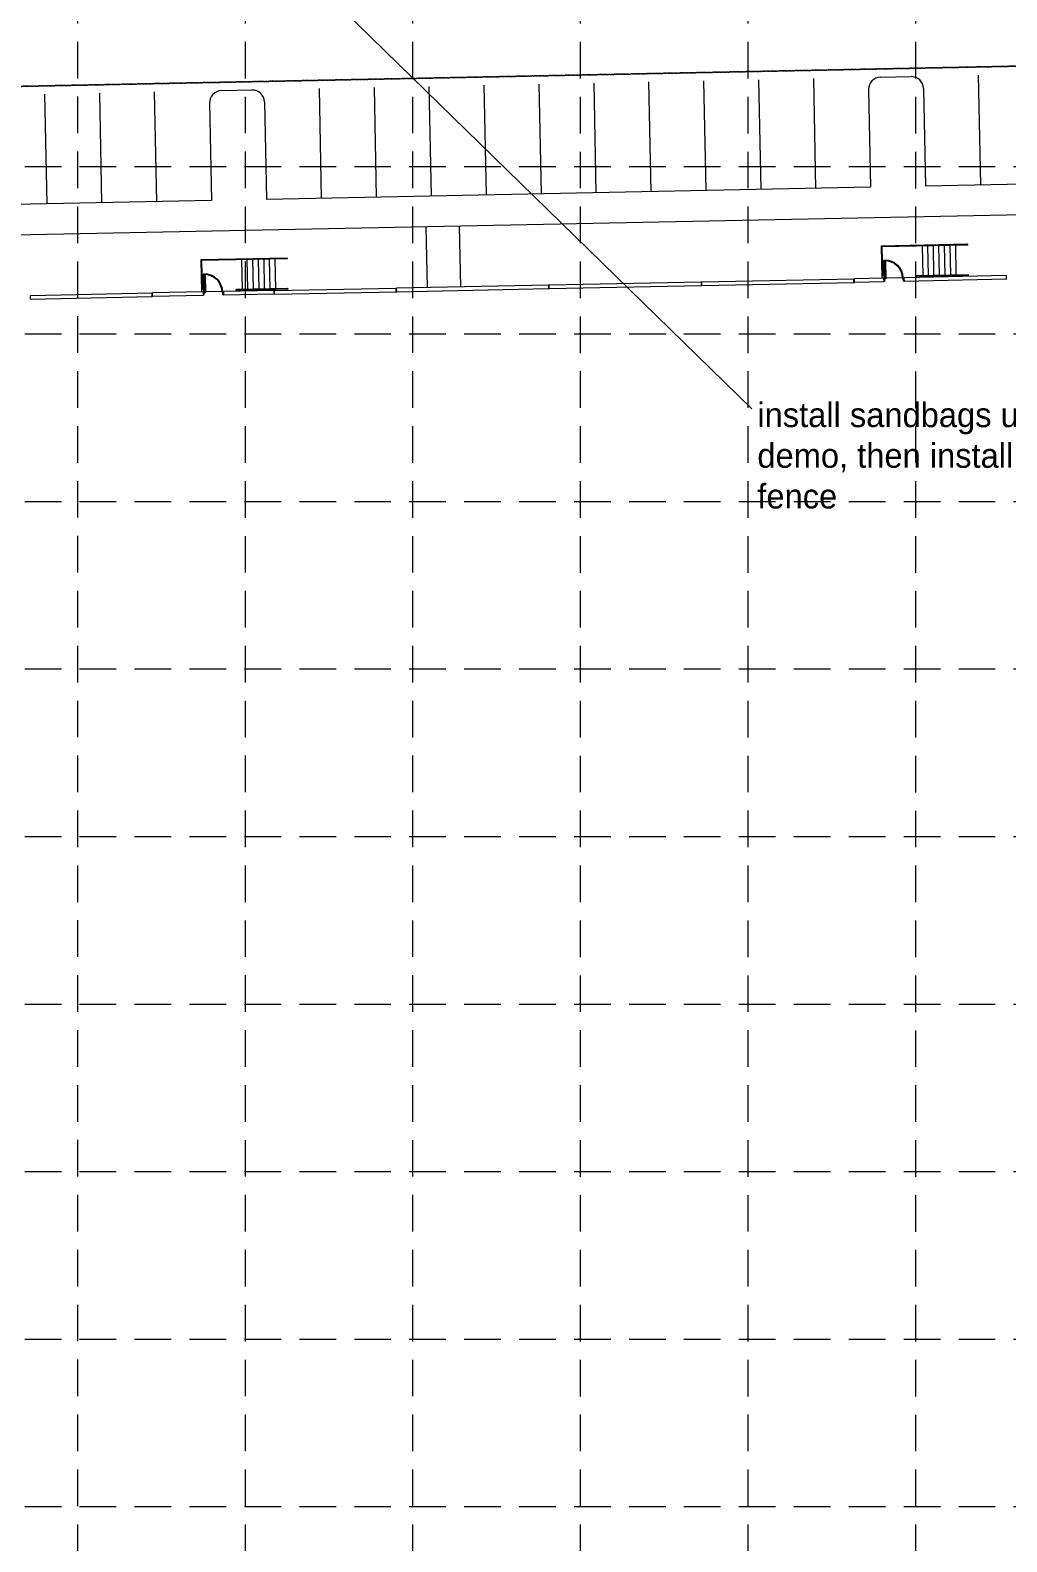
# Model space of a CAD drawing. Extents: x 2140663 to 2528301, y 336313 to 7007653.
# Drawn here: x 2527742.9 to 2527902.8, y 7007097.1 to 7007344.8 of the extents above; entities that cross this region are included whole.
import ezdxf

# ---------------------------------------------------------------- set-up
doc = ezdxf.new("R2010")
doc.units = 0
doc.header["$MEASUREMENT"] = 0
doc.linetypes.add('HIDDEN', pattern=[0.375, 0.25, -0.125])
doc.linetypes.add('xdrc002pt$0$HIDDEN2', pattern=[0.1875, 0.125, -0.0625])
for name, color, linetype in [('GRID', 254, 'HIDDEN'), ('LIMITS OF DISTURBANCE', 1, 'HIDDEN'), ('SANDBAGS', 250, 'HIDDEN'), ('xdrc002ar$0$BASE1$0$ADO', 8, 'Continuous'), ('xdrc002ar$0$BASE1$0$AFLHR', 7, 'Continuous'), ('xdrc002ar$0$BASE1$0$awa', 7, 'Continuous'), ('xdrc002ar$0$l-walk-n', 11, 'Continuous'), ('xdrc002ar$0$xdrc002ar$0$C-PKNG-FACE-N', 1, 'Continuous'), ('xdrc002ar$0$xdrc002ar$0$C-PKNG-STRP-N', 6, 'Continuous'), ('xdrc002ar$0$XR3$0$BASE1$0$ADO', 3, 'Continuous'), ('xdrc002ar$0$XR3$0$BASE1$0$AFLHR', 2, 'Continuous'), ('xdrc002ar$0$XR3$0$BASE1$0$AFLST', 2, 'Continuous'), ('xdrc002ar$0$XR3$0$BASE1$0$awa', 4, 'Continuous'), ('xdrc002pt$0$V-ESMT-ACCS-N', 2, 'xdrc002pt$0$HIDDEN2')]:
    doc.layers.add(name, color=color, linetype=linetype)
doc.styles.add('LOGO', font='', dxfattribs={"height": 0.15})
doc.styles.get('LOGO').set_extended_font_data('Rockwell')

# ---------------------------------------------------------------- blocks, each defined once
blk = doc.blocks.new('xdrc002ar$0$XR3$0$A$C52BE69D6')
at = {"layer": 'xdrc002ar$0$XR3$0$BASE1$0$awa', "lineweight": 0}
for p, q in [((0, 299.2), (6.5, 299.2)), ((0, 299.2), (0, 0)), ((6.5, 299.2), (7.3, 298.5)), ((7.3, 298.5), (7.3, 0.7)), ((6.5, 0), (7.3, 0.7)), ((0, 0), (6.5, 0))]:
    blk.add_line(p, q, dxfattribs=at)
blk = doc.blocks.new('xdrc002ar$0$XR3$0$A$C291401F9')
at = {"layer": 'xdrc002ar$0$XR3$0$BASE1$0$awa', "lineweight": 0}
for p, q in [((0, 239.2), (6.5, 239.2)), ((0, 239.2), (0, 0)), ((6.5, 239.2), (7.3, 238.5)), ((7.3, 238.5), (7.3, 0.7)), ((6.5, 0), (7.3, 0.7)), ((6.5, 0), (7.3, 0.7)), ((0, 0), (6.5, 0)), ((0, 0), (6.5, 0))]:
    blk.add_line(p, q, dxfattribs=at)
blk = doc.blocks.new('xdrc002ar$0$XR3$0$BASE1$0$36D')
at = {"layer": 'xdrc002ar$0$XR3$0$BASE1$0$ADO'}
blk.add_lwpolyline([(-1.75, 0), (0, 0), (0, -36), (-1.75, -36)], close=True, dxfattribs=at)
blk.add_arc((0, 0), 36, 180, 270, dxfattribs=at)
blk = doc.blocks.new('xdrc002ar$0$A$C52BE69D6')
at = {"layer": 'xdrc002ar$0$BASE1$0$awa', "lineweight": 0}
for p, q in [((0, 299.2), (6.5, 299.2)), ((0, 299.2), (0, 0)), ((6.5, 299.2), (7.3, 298.5)), ((7.3, 298.5), (7.3, 0.7)), ((6.5, 0), (7.3, 0.7)), ((0, 0), (6.5, 0))]:
    blk.add_line(p, q, dxfattribs=at)
blk = doc.blocks.new('xdrc002ar$0$A$C291401F9')
at = {"layer": 'xdrc002ar$0$BASE1$0$awa', "lineweight": 0}
for p, q in [((0, 239.2), (6.5, 239.2)), ((0, 239.2), (0, 0)), ((6.5, 239.2), (7.3, 238.5)), ((7.3, 238.5), (7.3, 0.7)), ((6.5, 0), (7.3, 0.7)), ((6.5, 0), (7.3, 0.7)), ((0, 0), (6.5, 0)), ((0, 0), (6.5, 0))]:
    blk.add_line(p, q, dxfattribs=at)
blk = doc.blocks.new('xdrc002ar$0$BASE1$0$36D')
at = {"layer": 'xdrc002ar$0$BASE1$0$ADO'}
blk.add_lwpolyline([(-1.75, 0), (0, 0), (0, -36), (-1.75, -36)], close=True, dxfattribs=at)
blk.add_arc((0, 0), 36, 180, 270, dxfattribs=at)

msp = doc.modelspace()

# ---------------------------------------------------------------- linework, layer by layer
at = {"color": 7, "linetype": 'Continuous', "lineweight": 0}
msp.add_line((2527877.8, 7007303.52), (2527877.87, 7007303.52), dxfattribs=at)
msp.add_line((2527877.8, 7007303.52), (2527877.87, 7007303.52), dxfattribs=at)
at = {"layer": 'GRID', "color": 253, "linetype": 'HIDDEN', "lineweight": 0, "ltscale": 24}
for p, q in [((2527750.64, 7006031.96), (2527750.64, 7007624.56)), ((2527778.1, 7006031.95), (2527778.1, 7007624.56)), ((2527805.55, 7006031.95), (2527805.55, 7007624.56)), ((2527833.01, 7006031.94), (2527833.01, 7007624.56)), ((2527860.47, 7006031.94), (2527860.47, 7007624.56)), ((2527887.93, 7006031.93), (2527887.93, 7007624.56)), ((2527228.95, 7007322.53), (2528272.33, 7007322.53)), ((2527228.95, 7007295.07), (2528272.33, 7007295.07)), ((2527228.95, 7007267.62), (2528272.33, 7007267.62)), ((2527228.95, 7007240.16), (2528272.33, 7007240.16)), ((2527228.95, 7007212.7), (2528272.33, 7007212.7)), ((2527228.95, 7007185.24), (2528272.33, 7007185.24)), ((2527228.95, 7007157.79), (2528272.33, 7007157.79)), ((2527228.95, 7007130.33), (2528272.33, 7007130.33)), ((2527228.95, 7007102.87), (2528272.33, 7007102.87))]:
    msp.add_line(p, q, dxfattribs=at)
at = {"layer": 'LIMITS OF DISTURBANCE', "color": 7, "linetype": 'Continuous', "lineweight": 0}
msp.add_line((2527861.06, 7007282.79), (2527679.66, 7007459.88), dxfattribs=at)
at = {"layer": 'xdrc002ar$0$BASE1$0$ADO', "color": 7, "lineweight": 0}
for points in [[(2527882.83, 7007303.72), (2527882.83, 7007304.12), (2527882.66, 7007304.12), (2527882.67, 7007303.72)], [(2527886, 7007303.79), (2527885.99, 7007304.18), (2527885.83, 7007304.18), (2527885.83, 7007303.78)], [(2527771.36, 7007301.46), (2527771.35, 7007301.86), (2527771.18, 7007301.85), (2527771.19, 7007301.46)], [(2527774.52, 7007301.52), (2527774.51, 7007301.92), (2527774.35, 7007301.92), (2527774.36, 7007301.52)]]:
    msp.add_lwpolyline(points, close=True, dxfattribs=at)
at = {"layer": 'xdrc002ar$0$BASE1$0$AFLHR', "color": 7, "lineweight": 0}
for p, q in [((2527882.59, 7007304.22), (2527882.82, 7007304.22)), ((2527886.05, 7007304.29), (2527882.97, 7007304.23)), ((2527771.12, 7007301.95), (2527771.35, 7007301.96)), ((2527774.57, 7007302.03), (2527771.49, 7007301.96))]:
    msp.add_line(p, q, dxfattribs=at)
at = {"layer": 'xdrc002ar$0$BASE1$0$awa', "color": 7, "lineweight": 0}
for p, q in [((2527902.73, 7007304.63), (2527886.05, 7007304.29)), ((2527902.79, 7007304.57), (2527902.73, 7007304.63)), ((2527902.8, 7007304.02), (2527902.79, 7007304.57)), ((2527782.75, 7007302.19), (2527774.57, 7007302.03)), ((2527782.81, 7007302.13), (2527782.75, 7007302.19)), ((2527782.82, 7007301.59), (2527782.81, 7007302.13)), ((2527877.86, 7007304.06), (2527877.92, 7007304.12)), ((2527877.87, 7007303.52), (2527877.86, 7007304.06)), ((2527882.67, 7007303.62), (2527877.87, 7007303.52)), ((2527882.59, 7007304.22), (2527877.92, 7007304.12)), ((2527882.59, 7007304.22), (2527882.66, 7007304.16)), ((2527882.66, 7007304.16), (2527882.67, 7007303.62)), ((2527886.05, 7007304.29), (2527885.99, 7007304.22)), ((2527885.99, 7007304.22), (2527886, 7007303.68)), ((2527902.8, 7007304.02), (2527886, 7007303.68)), ((2527762.88, 7007301.73), (2527762.94, 7007301.79)), ((2527762.89, 7007301.18), (2527762.88, 7007301.73)), ((2527771.19, 7007301.35), (2527762.89, 7007301.18)), ((2527771.12, 7007301.95), (2527762.94, 7007301.79)), ((2527771.12, 7007301.95), (2527771.18, 7007301.89)), ((2527771.18, 7007301.89), (2527771.19, 7007301.35)), ((2527774.57, 7007302.03), (2527774.51, 7007301.96)), ((2527774.51, 7007301.96), (2527774.52, 7007301.42)), ((2527782.82, 7007301.59), (2527774.52, 7007301.42))]:
    msp.add_line(p, q, dxfattribs=at)
at = {"layer": 'xdrc002ar$0$BASE1$0$awa', "color": 7, "linetype": 'Continuous', "lineweight": 0}
for p, q in [((2527882.59, 7007304.22), (2527882.66, 7007304.16)), ((2527882.66, 7007304.16), (2527882.67, 7007303.62)), ((2527886.05, 7007304.29), (2527885.99, 7007304.22)), ((2527885.99, 7007304.22), (2527886, 7007303.68)), ((2527771.12, 7007301.95), (2527771.18, 7007301.89)), ((2527771.18, 7007301.89), (2527771.19, 7007301.35)), ((2527774.57, 7007302.03), (2527774.51, 7007301.96)), ((2527774.51, 7007301.96), (2527774.52, 7007301.42))]:
    msp.add_line(p, q, dxfattribs=at)
at = {"layer": 'xdrc002ar$0$l-walk-n', "color": 7, "lineweight": 0}
for p, q in [((2527807.94, 7007302.7), (2527807.74, 7007312.63)), ((2527813.4, 7007302.81), (2527813.19, 7007312.74))]:
    msp.add_line(p, q, dxfattribs=at)
at = {"layer": 'xdrc002ar$0$xdrc002ar$0$C-PKNG-FACE-N', "color": 7, "lineweight": 0}
for p, q in [((2527882.15, 7007337.14), (2527887.15, 7007337.25)), ((2527774.18, 7007334.95), (2527779.18, 7007335.05)), ((2527880.19, 7007335.1), (2527880.52, 7007319.11)), ((2527889.19, 7007335.29), (2527889.52, 7007319.29)), ((2527772.22, 7007332.91), (2527772.54, 7007316.92)), ((2527781.22, 7007333.09), (2527781.54, 7007317.1)), ((2527998.49, 7007321.5), (2527889.52, 7007319.29)), ((2527880.52, 7007319.11), (2527781.54, 7007317.1)), ((2527984.6, 7007316.22), (2527592.68, 7007308.26)), ((2527772.54, 7007316.92), (2527664.57, 7007314.72))]:
    msp.add_line(p, q, dxfattribs=at)
for centre, start, end in [((2527882.19, 7007335.15), 91.1631, 181.1631), ((2527887.19, 7007335.25), 1.1631, 91.1631), ((2527774.22, 7007332.95), 91.1631, 181.1631), ((2527779.22, 7007333.05), 1.1631, 91.1631)]:
    msp.add_arc(centre, 2, start, end, dxfattribs=at)
at = {"layer": 'xdrc002ar$0$xdrc002ar$0$C-PKNG-STRP-N', "color": 7, "lineweight": 0}
for p, q in [((2527871.16, 7007336.92), (2527871.52, 7007318.93)), ((2527898.15, 7007337.47), (2527898.52, 7007319.48)), ((2527745.18, 7007334.36), (2527745.55, 7007316.37)), ((2527754.18, 7007334.55), (2527754.55, 7007316.55)), ((2527763.18, 7007334.73), (2527763.55, 7007316.73)), ((2527790.17, 7007335.28), (2527790.54, 7007317.28)), ((2527799.17, 7007335.46), (2527799.54, 7007317.46)), ((2527808.17, 7007335.64), (2527808.53, 7007317.65)), ((2527817.17, 7007335.83), (2527817.53, 7007317.83)), ((2527826.17, 7007336.01), (2527826.53, 7007318.01)), ((2527835.16, 7007336.19), (2527835.53, 7007318.19)), ((2527844.16, 7007336.37), (2527844.53, 7007318.38)), ((2527853.16, 7007336.56), (2527853.52, 7007318.56)), ((2527862.16, 7007336.74), (2527862.52, 7007318.74))]:
    msp.add_line(p, q, dxfattribs=at)
at = {"layer": 'xdrc002ar$0$XR3$0$BASE1$0$ADO', "color": 7, "lineweight": 0}
for points in [[(2527882.83, 7007303.72), (2527882.82, 7007304.12), (2527882.66, 7007304.11), (2527882.67, 7007303.72)], [(2527886, 7007303.79), (2527885.99, 7007304.18), (2527885.82, 7007304.18), (2527885.83, 7007303.78)], [(2527771.35, 7007301.46), (2527771.35, 7007301.86), (2527771.18, 7007301.85), (2527771.19, 7007301.46)], [(2527774.52, 7007301.52), (2527774.51, 7007301.92), (2527774.35, 7007301.92), (2527774.35, 7007301.52)]]:
    msp.add_lwpolyline(points, close=True, dxfattribs=at)
at = {"layer": 'xdrc002ar$0$XR3$0$BASE1$0$AFLHR', "color": 7, "lineweight": 0}
for p, q in [((2527896.4, 7007309.77), (2527882.26, 7007309.48)), ((2527896.4, 7007309.64), (2527882.38, 7007309.36)), ((2527784.92, 7007307.51), (2527770.78, 7007307.22)), ((2527770.78, 7007307.22), (2527770.89, 7007301.95)), ((2527784.92, 7007307.38), (2527770.91, 7007307.1)), ((2527770.91, 7007307.1), (2527771, 7007302.35)), ((2527777.49, 7007307.23), (2527777.59, 7007302.36)), ((2527882.26, 7007309.48), (2527882.36, 7007304.21)), ((2527882.38, 7007309.36), (2527882.48, 7007304.61)), ((2527888.97, 7007309.49), (2527889.06, 7007304.62)), ((2527896.5, 7007304.77), (2527888.07, 7007304.6)), ((2527896.5, 7007304.65), (2527888.07, 7007304.47)), ((2527785.02, 7007302.51), (2527776.59, 7007302.34)), ((2527785.03, 7007302.38), (2527776.59, 7007302.21)), ((2527777.59, 7007302.23), (2527777.59, 7007302.09)), ((2527882.59, 7007304.22), (2527882.82, 7007304.22)), ((2527886.05, 7007304.29), (2527882.97, 7007304.23)), ((2527889.07, 7007304.5), (2527889.07, 7007304.35)), ((2527771.11, 7007301.95), (2527771.34, 7007301.96)), ((2527774.57, 7007302.02), (2527771.49, 7007301.96))]:
    msp.add_line(p, q, dxfattribs=at)
for centre, start, end in [((2527896.4, 7007309.71), 271.163, 91.163), ((2527784.92, 7007307.44), 271.163, 91.163), ((2527882.42, 7007304.61), 181.163, 1.163), ((2527888.07, 7007304.54), 91.163, 271.163), ((2527896.5, 7007304.71), 271.163, 91.163), ((2527770.94, 7007302.35), 181.163, 1.163), ((2527776.59, 7007302.27), 91.163, 271.163), ((2527785.02, 7007302.45), 271.163, 91.163)]:
    msp.add_arc(centre, 0.0625, start, end, dxfattribs=at)
at = {"layer": 'xdrc002ar$0$XR3$0$BASE1$0$AFLST', "color": 7, "lineweight": 0}
for p, q in [((2527890.9, 7007304.66), (2527890.8, 7007309.53)), ((2527891.81, 7007304.68), (2527891.72, 7007309.55)), ((2527892.73, 7007304.69), (2527892.63, 7007309.57)), ((2527893.65, 7007304.71), (2527893.55, 7007309.59)), ((2527894.56, 7007304.73), (2527894.46, 7007309.61)), ((2527778.5, 7007302.38), (2527778.4, 7007307.25)), ((2527779.42, 7007302.39), (2527779.32, 7007307.27)), ((2527780.34, 7007302.41), (2527780.24, 7007307.29)), ((2527781.25, 7007302.43), (2527781.15, 7007307.31)), ((2527782.17, 7007302.45), (2527782.07, 7007307.32)), ((2527783.09, 7007302.47), (2527782.99, 7007307.34)), ((2527889.98, 7007304.64), (2527889.88, 7007309.51)), ((2527892.74, 7007304.42), (2527892.73, 7007304.57)), ((2527893.65, 7007304.44), (2527893.65, 7007304.59)), ((2527894.57, 7007304.46), (2527894.57, 7007304.61)), ((2527778.51, 7007302.1), (2527778.51, 7007302.25)), ((2527779.43, 7007302.12), (2527779.42, 7007302.27)), ((2527780.34, 7007302.14), (2527780.34, 7007302.29)), ((2527781.26, 7007302.16), (2527781.26, 7007302.31)), ((2527782.18, 7007302.18), (2527782.17, 7007302.33)), ((2527783.09, 7007302.2), (2527783.09, 7007302.34)), ((2527889.99, 7007304.37), (2527889.98, 7007304.51)), ((2527890.9, 7007304.39), (2527890.9, 7007304.53)), ((2527891.82, 7007304.41), (2527891.82, 7007304.55))]:
    msp.add_line(p, q, dxfattribs=at)
at = {"layer": 'xdrc002ar$0$XR3$0$BASE1$0$awa', "color": 7, "lineweight": 0}
for p, q in [((2527902.72, 7007304.63), (2527886.05, 7007304.29)), ((2527902.79, 7007304.57), (2527902.72, 7007304.63)), ((2527902.8, 7007304.02), (2527902.79, 7007304.57)), ((2527782.75, 7007302.19), (2527774.57, 7007302.02)), ((2527782.81, 7007302.13), (2527782.75, 7007302.19)), ((2527782.82, 7007301.59), (2527782.81, 7007302.13)), ((2527877.85, 7007304.06), (2527877.92, 7007304.12)), ((2527877.87, 7007303.52), (2527877.85, 7007304.06)), ((2527882.67, 7007303.61), (2527877.87, 7007303.52)), ((2527882.59, 7007304.22), (2527877.92, 7007304.12)), ((2527882.59, 7007304.22), (2527882.66, 7007304.16)), ((2527882.66, 7007304.16), (2527882.67, 7007303.61)), ((2527886.05, 7007304.29), (2527885.99, 7007304.22)), ((2527885.99, 7007304.22), (2527886, 7007303.68)), ((2527902.8, 7007304.02), (2527886, 7007303.68)), ((2527762.88, 7007301.72), (2527762.94, 7007301.79)), ((2527762.89, 7007301.18), (2527762.88, 7007301.72)), ((2527771.19, 7007301.35), (2527762.89, 7007301.18)), ((2527771.11, 7007301.95), (2527762.94, 7007301.79)), ((2527771.11, 7007301.95), (2527771.18, 7007301.89)), ((2527771.18, 7007301.89), (2527771.19, 7007301.35)), ((2527774.57, 7007302.02), (2527774.51, 7007301.96)), ((2527774.51, 7007301.96), (2527774.52, 7007301.42)), ((2527782.82, 7007301.59), (2527774.52, 7007301.42))]:
    msp.add_line(p, q, dxfattribs=at)
at = {"layer": 'xdrc002ar$0$XR3$0$BASE1$0$awa', "color": 7, "linetype": 'Continuous', "lineweight": 0}
for p, q in [((2527882.59, 7007304.22), (2527882.66, 7007304.16)), ((2527882.66, 7007304.16), (2527882.67, 7007303.61)), ((2527886.05, 7007304.29), (2527885.99, 7007304.22)), ((2527885.99, 7007304.22), (2527886, 7007303.68)), ((2527771.11, 7007301.95), (2527771.18, 7007301.89)), ((2527771.18, 7007301.89), (2527771.19, 7007301.35)), ((2527774.57, 7007302.02), (2527774.51, 7007301.96)), ((2527774.51, 7007301.96), (2527774.52, 7007301.42))]:
    msp.add_line(p, q, dxfattribs=at)
at = {"layer": 'xdrc002pt$0$V-ESMT-ACCS-N', "color": 7, "lineweight": 0}
for p, q in [((2527970.1, 7007340.29), (2527871.12, 7007338.28)), ((2527871.12, 7007338.28), (2527970.1, 7007340.29)), ((2527806.14, 7007336.96), (2527763.14, 7007336.09)), ((2527763.14, 7007336.09), (2527806.14, 7007336.96)), ((2527871.12, 7007338.28), (2527806.14, 7007336.96)), ((2527806.14, 7007336.96), (2527871.12, 7007338.28)), ((2527806.14, 7007336.96), (2527806.14, 7007336.96)), ((2527806.14, 7007336.96), (2527806.14, 7007336.96)), ((2527871.12, 7007338.28), (2527871.12, 7007338.28)), ((2527871.12, 7007338.28), (2527871.12, 7007338.28)), ((2527763.14, 7007336.09), (2527734.16, 7007335.5)), ((2527734.16, 7007335.5), (2527763.14, 7007336.09)), ((2527763.14, 7007336.09), (2527763.14, 7007336.09)), ((2527763.14, 7007336.09), (2527763.14, 7007336.09))]:
    msp.add_line(p, q, dxfattribs=at)

# ---------------------------------------------------------------- block references
at = {"layer": 'xdrc002ar$0$BASE1$0$ADO', "color": 7, "lineweight": 0, "xscale": 0.0833333006104392, "yscale": 0.08333330060098731, "zscale": 0.08333330000000001, "rotation": 181.163017357427}
for p in [(2527882.83, 7007304.12), (2527771.35, 7007301.86)]:
    msp.add_blockref('xdrc002ar$0$BASE1$0$36D', p, dxfattribs=at)
at = {"layer": 'xdrc002ar$0$BASE1$0$awa', "color": 7, "linetype": 'Continuous', "lineweight": 0, "xscale": 0.08333330060098763, "yscale": 0.08333330060098731, "zscale": 0.08333330000000001, "rotation": 91.16301703732765}
for name, p in [('xdrc002ar$0$A$C291401F9', (2527802.82, 7007301.99)), ('xdrc002ar$0$A$C52BE69D6', (2527827.82, 7007302.5)), ('xdrc002ar$0$A$C52BE69D6', (2527852.81, 7007303.01)), ('xdrc002ar$0$A$C52BE69D6', (2527877.8, 7007303.52)), ('xdrc002ar$0$A$C291401F9', (2527762.83, 7007301.18))]:
    msp.add_blockref(name, p, dxfattribs=at)
at = {"layer": 'xdrc002ar$0$XR3$0$BASE1$0$ADO', "color": 7, "lineweight": 0, "xscale": 0.08333329999999999, "yscale": 0.08333329999999961, "zscale": 0.08333330000000001, "rotation": 181.1630006755153}
for p in [(2527882.82, 7007304.12), (2527771.35, 7007301.86)]:
    msp.add_blockref('xdrc002ar$0$XR3$0$BASE1$0$36D', p, dxfattribs=at)
at = {"layer": 'xdrc002ar$0$XR3$0$BASE1$0$awa', "color": 7, "linetype": 'Continuous', "lineweight": 0, "xscale": 0.08333330000000119, "yscale": 0.08333329999999961, "zscale": 0.08333330000000001, "rotation": 91.1630006841798}
for name, p in [('xdrc002ar$0$XR3$0$A$C291401F9', (2527802.82, 7007301.99)), ('xdrc002ar$0$XR3$0$A$C52BE69D6', (2527827.81, 7007302.5)), ('xdrc002ar$0$XR3$0$A$C52BE69D6', (2527852.81, 7007303.01)), ('xdrc002ar$0$XR3$0$A$C52BE69D6', (2527877.8, 7007303.52)), ('xdrc002ar$0$XR3$0$A$C291401F9', (2527762.83, 7007301.18))]:
    msp.add_blockref(name, p, dxfattribs=at)

# ---------------------------------------------------------------- texts
at = {"layer": 'SANDBAGS', "color": 7, "linetype": 'Continuous', "lineweight": 0, "insert": (2527861.97, 7007283.8), "char_height": 8.3345, "width": 59.8245, "attachment_point": 1, "style": 'LOGO'}
msp.add_mtext('{\\H0.4799x;install sandbags until demo, then install silt fence}', dxfattribs=at)

doc.saveas('drawing.dxf')
